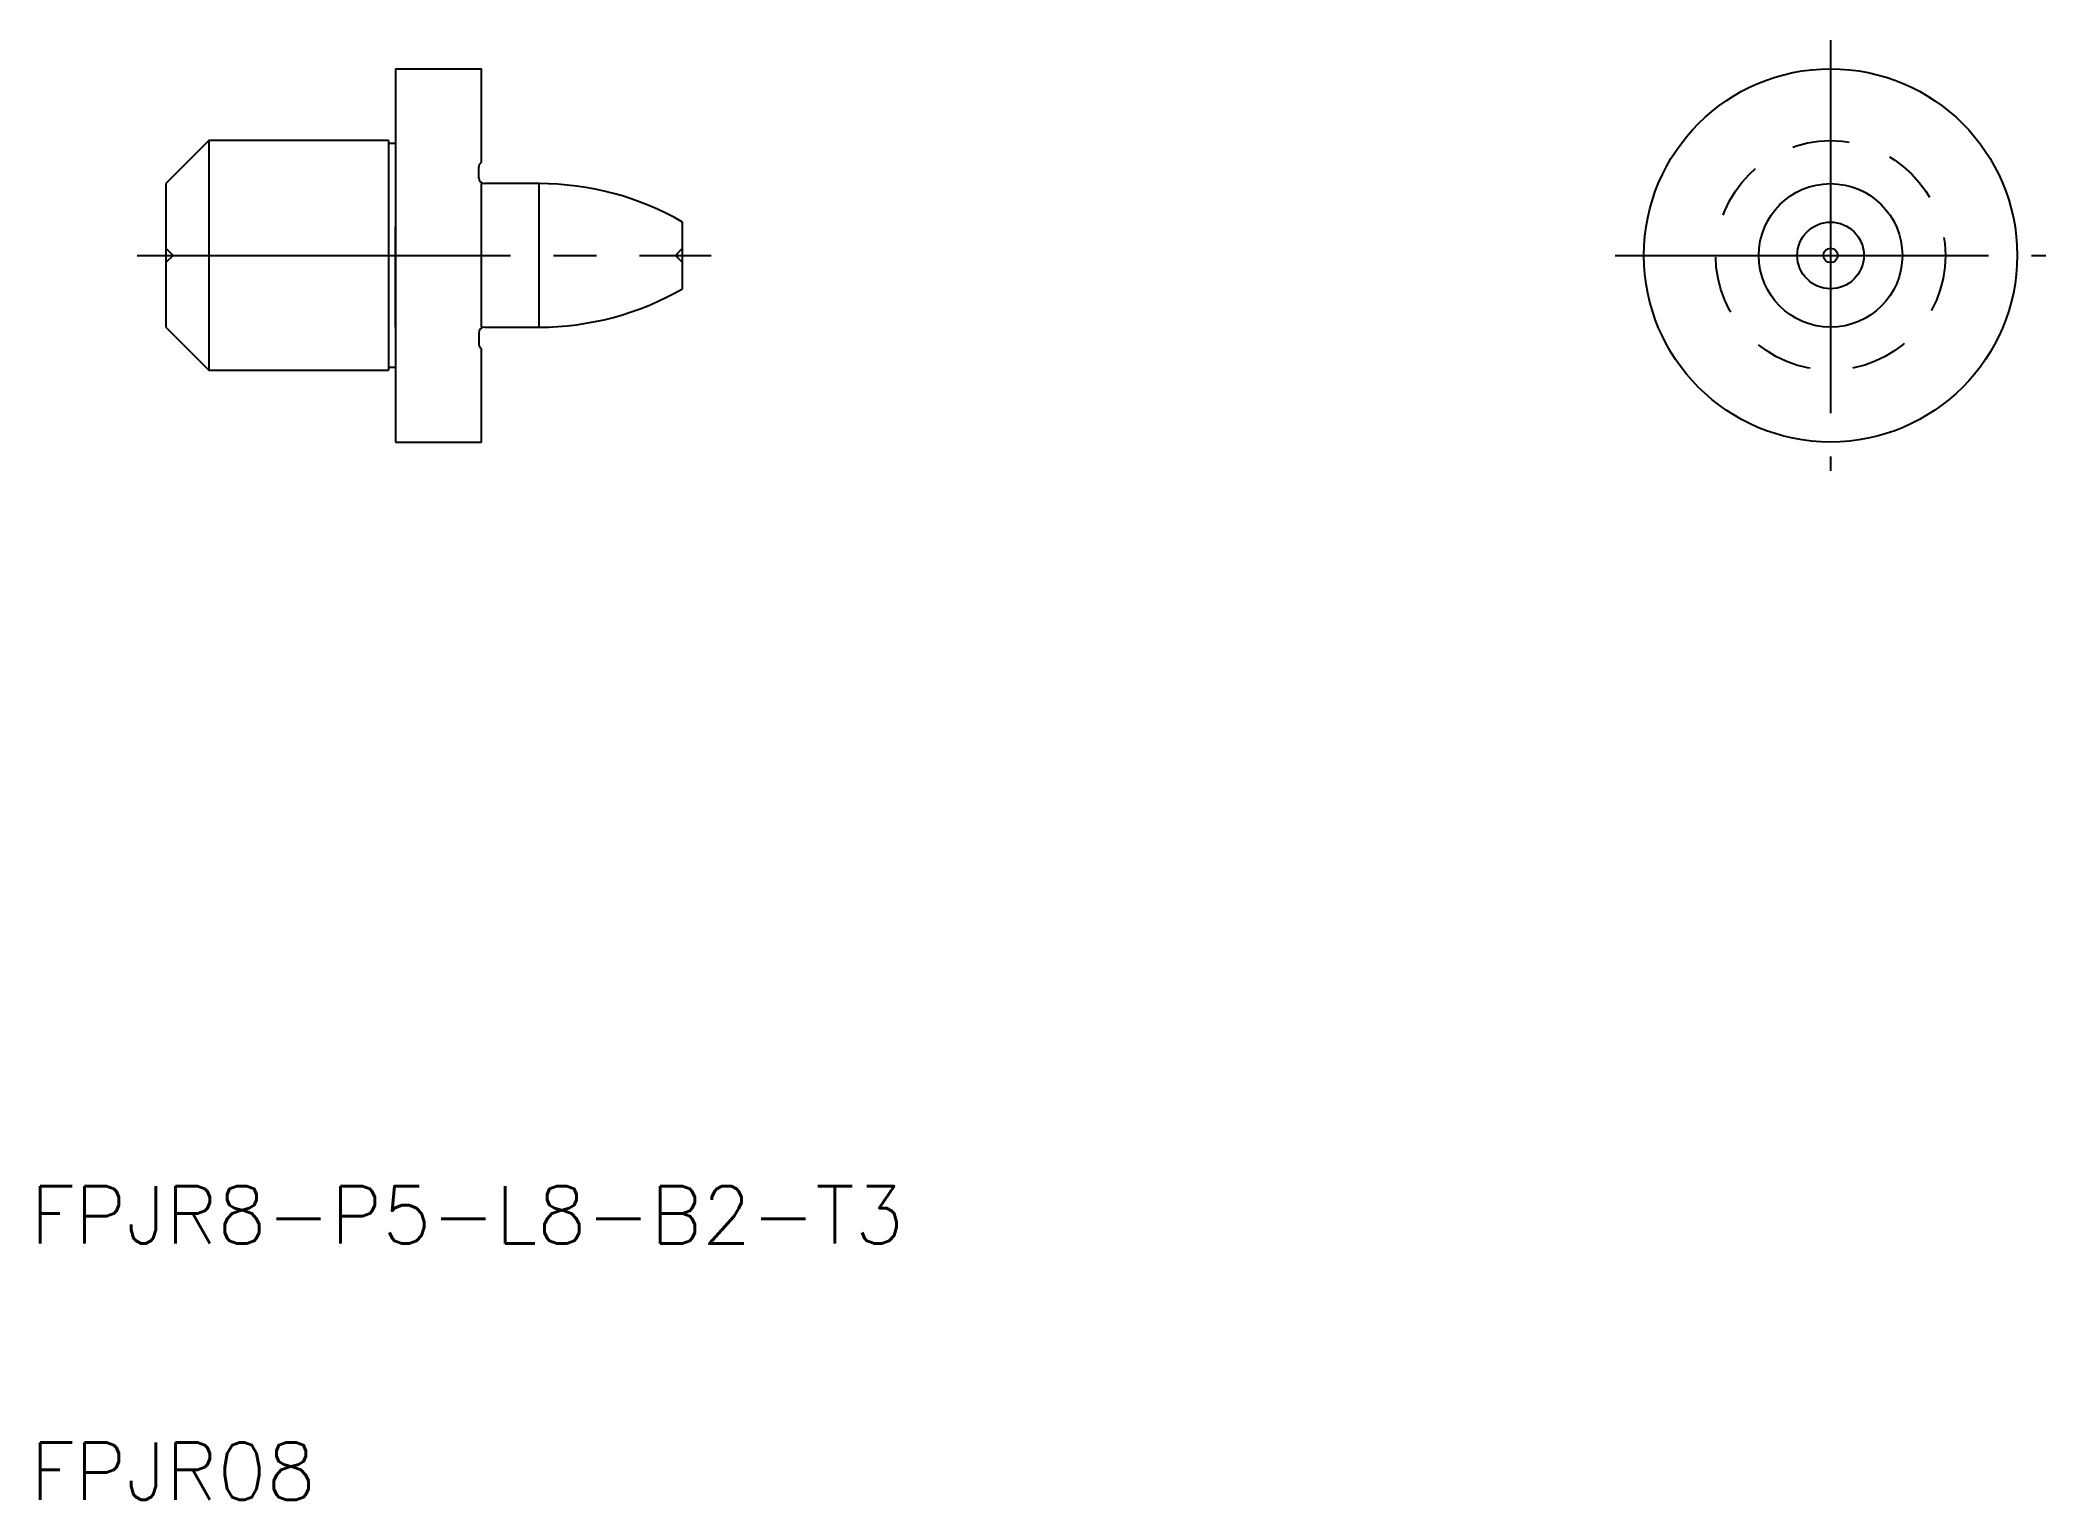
# Model space of a CAD drawing. Extents: x 64.4 to 134.2, y 129 to 179.9.
import ezdxf

# ---------------------------------------------------------------- set-up
doc = ezdxf.new("R2010")
doc.units = 0
doc.linetypes.add('CENTER', pattern=[17.5, 13, -1.5, 1.5, -1.5])
doc.linetypes.add('DASHED', pattern=[3.5, 2, -1.5])
doc.layers.get('0').update_dxf_attribs({"linetype": 'CONTINUOUS'})
doc.layers.add('CENTER', color=1, linetype='CENTER')
doc.styles.get("Standard").update_dxf_attribs({"font": 'txt.shx', "bigfont": '@extfont2.shx'})

msp = doc.modelspace()

# ---------------------------------------------------------------- linework, layer by layer
at = {"color": 7, "linetype": 'CONTINUOUS'}
for p, q in [((76.747, 178.885), (76.747, 165.885)), ((76.747, 178.885), (79.747, 178.885)), ((79.747, 175.635), (79.747, 178.885)), ((70.247, 176.385), (68.747, 174.885)), ((76.497, 176.385), (70.247, 176.385)), ((70.247, 176.385), (70.247, 168.385)), ((76.497, 176.385), (76.497, 168.385)), ((76.747, 176.285), (76.497, 176.285)), ((79.647, 175.085), (79.647, 175.461)), ((68.747, 174.885), (68.747, 169.885)), ((79.747, 169.885), (79.747, 174.885)), ((79.747, 169.885), (79.747, 174.885)), ((81.747, 174.885), (79.847, 174.885)), ((81.747, 169.885), (81.747, 174.885)), ((76.747, 169.885), (76.747, 173.385)), ((86.747, 171.224), (86.747, 173.545)), ((68.747, 169.885), (70.247, 168.385)), ((79.847, 169.885), (81.747, 169.885)), ((79.647, 169.685), (79.647, 169.308)), ((79.747, 165.885), (79.747, 169.135)), ((70.247, 168.385), (76.497, 168.385)), ((76.747, 168.485), (76.497, 168.485)), ((76.747, 165.885), (79.747, 165.885))]:
    msp.add_line(p, q, dxfattribs=at)
at = {"color": 3, "linetype": 'DASHED'}
for p, q in [((68.747, 172.635), (68.997, 172.385)), ((86.747, 172.635), (86.497, 172.385)), ((68.997, 172.385), (68.747, 172.135)), ((86.497, 172.385), (86.747, 172.135))]:
    msp.add_line(p, q, dxfattribs=at)
at = {"color": 7, "linetype": 'CONTINUOUS'}
for radius in [6.5, 2.5, 1.16, 0.25]:
    msp.add_circle((126.731, 172.385), radius, dxfattribs=at)
at = {"color": 3, "linetype": 'DASHED'}
msp.add_circle((126.731, 172.385), 4, dxfattribs=at)
at = {"color": 7, "linetype": 'CONTINUOUS'}
for centre, radius, start, end in [((79.847, 175.461), 0.2, 120, 180), ((79.847, 175.085), 0.2, 180, 270), ((81.747, 164.885), 10, 60, 90), ((81.747, 179.885), 10, 270, 300), ((79.847, 169.685), 0.2, 90, 180), ((79.847, 169.308), 0.2, 180, 240)]:
    msp.add_arc(centre, radius, start, end, dxfattribs=at)
at = {"layer": 'CENTER', "color": 1, "linetype": 'CENTER'}
for p, q in [((126.731, 179.885), (126.731, 164.885)), ((67.747, 172.385), (87.747, 172.385)), ((119.231, 172.385), (134.231, 172.385))]:
    msp.add_line(p, q, dxfattribs=at)

# ---------------------------------------------------------------- texts
at = {"color": 7, "linetype": 'CONTINUOUS'}
for s, p in [('FPJR8-P5-L8-B2-T3', (64.025, 137.962)), ('FPJR08', (64.025, 129.034))]:
    msp.add_text(s, height=2, dxfattribs=at).set_placement(p)

doc.saveas('drawing.dxf')
